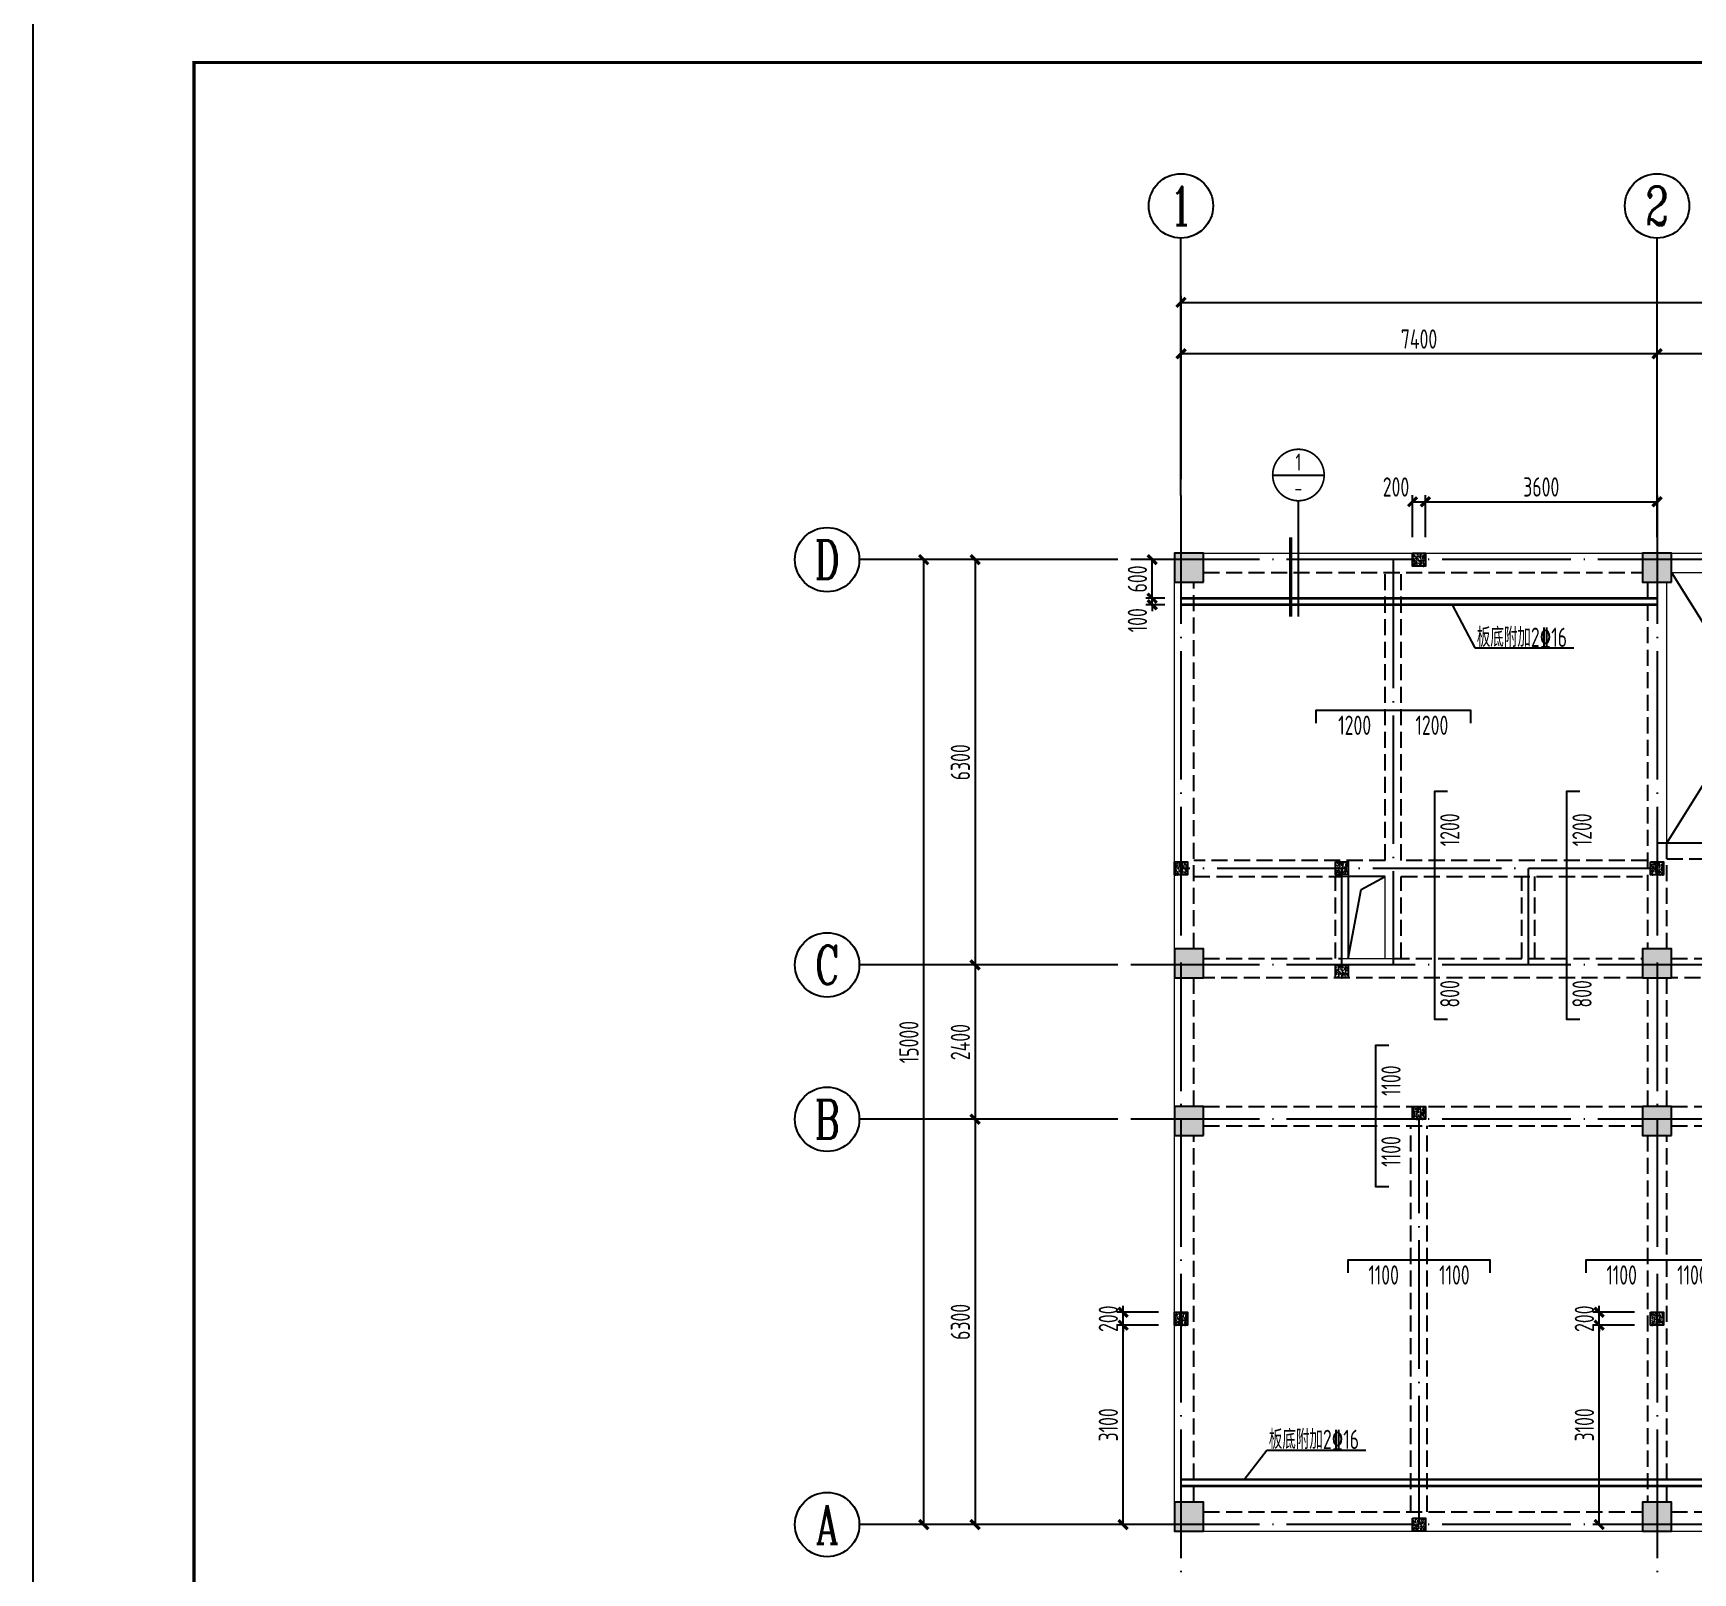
# Model space of a CAD drawing. Extents: x 9731685 to 18866768, y -962146 to 194094.
# Drawn here: x 9777057 to 9802854, y -343185 to -319251 of the extents above; entities that cross this region are included whole.
import ezdxf
from ezdxf.enums import TextEntityAlignment as Align

# ---------------------------------------------------------------- set-up
doc = ezdxf.new("R2010")
doc.units = 0
doc.header["$LTSCALE"] = 1000
for name, pattern in [('3', [500, 300, -200]), ('DASH', [0.35, 0.25, -0.1]), ('DOTE', [2.42, 2, -0.2, 0.02, -0.2])]:
    doc.linetypes.add(name, pattern=pattern)
doc.layers.get('0').update_dxf_attribs({"linetype": 'CONTINUOUS'})
doc.layers.get('Defpoints').update_dxf_attribs({"linetype": 'CONTINUOUS'})
for name, color, linetype in [('AXIS', 1, 'DOTE'), ('AXIS_DIM', 3, 'CONTINUOUS'), ('AXIS_NUM', 7, 'CONTINUOUS'), ('BORDER', 7, 'CONTINUOUS'), ('COLU', 7, 'CONTINUOUS'), ('DIM', 3, 'CONTINUOUS'), ('DIM_LEAD', 3, 'CONTINUOUS'), ('TEXT', 7, 'CONTINUOUS'), ('THIN', 7, 'CONTINUOUS'), ('柱涂实', 54, 'CONTINUOUS'), ('梁虚线', 134, '3'), ('楼板负筋钢筋', 1, 'CONTINUOUS'), ('洞口边线', 7, 'CONTINUOUS'), ('零厚板', 7, 'CONTINUOUS')]:
    doc.layers.add(name, color=color, linetype=linetype)
doc.layers.add('梁', color=4, linetype='CONTINUOUS', lineweight=18)
doc.layers.add('楼板负筋标注', color=84, linetype='CONTINUOUS', lineweight=25)
doc.styles.add('TSSD_Axis', font='Complex.shx', dxfattribs={"width": 0.7, "bigfont": 'hztxt.shx'})
doc.styles.add('TSSD_Dimension', font='Tssdeng.shx', dxfattribs={"width": 0.7, "bigfont": 'hztxt.shx'})
doc.styles.add('TSSD_Num', font='Tssdeng.shx', dxfattribs={"width": 0.7, "bigfont": 'hztxt.shx'})
doc.styles.add('TSSD_Rein', font='Tssdeng.shx', dxfattribs={"width": 0.7, "bigfont": 'hztxt.shx'})
doc.dimstyles.new('TSSD_100_100$0', dxfattribs={"dimtxt": 300, "dimasz": 100, "dimexe": 100, "dimexo": 250, "dimgap": 80, "dimtad": 1, "dimdec": 0, "dimzin": 0, "dimdsep": 46, "dimtxsty": 'TSSD_Dimension', "dimblk1": 'ARCHTICK', "dimblk2": 'ARCHTICK', "dimsah": 1, "dimcen": 0, "dimclrd": 3, "dimclre": 256, "dimclrt": 7, "dimadec": 1, "dimazin": 0, "dimtfac": 1, "dimtdec": 0, "dimtix": 1, "dimtmove": 2, "dimatfit": 3, "dimldrblk": 'ARCHTICK', "dimfxl": 1, "dimtolj": 1, "dimtzin": 0, "dimarcsym": 0})

# ---------------------------------------------------------------- blocks, each defined once
blk = doc.blocks.new('ts_axno')
at = {"color": 0, "linetype": 'ByBlock', "lineweight": -2}
blk.add_circle((0, 0), 0.5, dxfattribs=at)
at = {"color": 0, "linetype": 'ByBlock', "lineweight": -2, "style": 'TSSD_Axis', "width": 0.7}
blk.add_attdef('A', text='', height=0.6, dxfattribs=at).set_placement((0, 0), align=Align.MIDDLE_CENTER)
blk = doc.blocks.new('_ArchTick')
at = {"color": 0, "linetype": 'ByBlock', "const_width": 0.5}
blk.add_lwpolyline([(-0.71, -0.71), (0.71, 0.71)], dxfattribs=at)
blk = doc.blocks.new('*D65')
at = {"layer": 'AXIS_DIM', "lineweight": -2}
for p, q in [((9802299, -326185), (9802299, -324135)), ((9805299, -326185), (9805299, -324135))]:
    blk.add_line(p, q, dxfattribs=at)
at = {"layer": 'AXIS_DIM', "color": 3, "lineweight": -2}
blk.add_line((9805299, -324235), (9802299, -324235), dxfattribs=at)
at = {"layer": 'Defpoints', "color": 0}
for p in [(9802299, -324235), (9802299, -326435), (9805299, -326435)]:
    blk.add_point(p, dxfattribs=at)
at = {"layer": 'AXIS_DIM', "color": 3, "lineweight": -2, "xscale": 100, "yscale": 100, "zscale": 100, "rotation": 180}
blk.add_blockref('_ArchTick', (9802299, -324235), dxfattribs=at)
at = {"layer": 'AXIS_DIM', "color": 3, "lineweight": -2, "xscale": 100, "yscale": 100, "zscale": 100}
blk.add_blockref('_ArchTick', (9805299, -324235), dxfattribs=at)
at = {"layer": 'AXIS_DIM', "color": 7, "insert": (9803799, -324005), "char_height": 300, "attachment_point": 5, "style": 'TSSD_Dimension'}
blk.add_mtext('\\A1;3000', dxfattribs=at)
blk = doc.blocks.new('*D66')
at = {"layer": 'AXIS_DIM', "lineweight": -2}
for p, q in [((9794899, -326185), (9794899, -324135)), ((9802299, -326185), (9802299, -324135))]:
    blk.add_line(p, q, dxfattribs=at)
at = {"layer": 'AXIS_DIM', "color": 3, "lineweight": -2}
blk.add_line((9802299, -324235), (9794899, -324235), dxfattribs=at)
at = {"layer": 'Defpoints', "color": 0}
for p in [(9794899, -324235), (9794899, -326435), (9802299, -326435)]:
    blk.add_point(p, dxfattribs=at)
at = {"layer": 'AXIS_DIM', "color": 3, "lineweight": -2, "xscale": 100, "yscale": 100, "zscale": 100, "rotation": 180}
blk.add_blockref('_ArchTick', (9794899, -324235), dxfattribs=at)
at = {"layer": 'AXIS_DIM', "color": 3, "lineweight": -2, "xscale": 100, "yscale": 100, "zscale": 100}
blk.add_blockref('_ArchTick', (9802299, -324235), dxfattribs=at)
at = {"layer": 'AXIS_DIM', "color": 7, "insert": (9798599, -324005), "char_height": 300, "attachment_point": 5, "style": 'TSSD_Dimension'}
blk.add_mtext('\\A1;7400', dxfattribs=at)
blk = doc.blocks.new('*D67')
at = {"layer": 'AXIS_DIM', "lineweight": -2}
for p, q in [((9794899, -326185), (9794899, -323335)), ((9816899, -326185), (9816899, -323335))]:
    blk.add_line(p, q, dxfattribs=at)
at = {"layer": 'AXIS_DIM', "color": 3, "lineweight": -2}
blk.add_line((9794899, -323435), (9816899, -323435), dxfattribs=at)
at = {"layer": 'Defpoints', "color": 0}
for p in [(9816899, -323435), (9794899, -326435), (9816899, -326435)]:
    blk.add_point(p, dxfattribs=at)
at = {"layer": 'AXIS_DIM', "color": 3, "lineweight": -2, "xscale": 100, "yscale": 100, "zscale": 100, "rotation": 180}
blk.add_blockref('_ArchTick', (9794899, -323435), dxfattribs=at)
at = {"layer": 'AXIS_DIM', "color": 3, "lineweight": -2, "xscale": 100, "yscale": 100, "zscale": 100}
blk.add_blockref('_ArchTick', (9816899, -323435), dxfattribs=at)
at = {"layer": 'AXIS_DIM', "color": 7, "insert": (9805899, -323205), "char_height": 300, "attachment_point": 5, "style": 'TSSD_Dimension'}
blk.add_mtext('\\A1;22000', dxfattribs=at)
blk = doc.blocks.new('*D68')
at = {"layer": 'AXIS_DIM', "lineweight": -2}
for p, q in [((9793649, -327435), (9791599, -327435)), ((9793649, -333735), (9791599, -333735))]:
    blk.add_line(p, q, dxfattribs=at)
at = {"layer": 'AXIS_DIM', "color": 3, "lineweight": -2}
blk.add_line((9791699, -327435), (9791699, -333735), dxfattribs=at)
at = {"layer": 'Defpoints', "color": 0}
for p in [(9793899, -327435), (9791699, -333735), (9793899, -333735)]:
    blk.add_point(p, dxfattribs=at)
at = {"layer": 'AXIS_DIM', "color": 3, "lineweight": -2, "xscale": 100, "yscale": 100, "zscale": 100}
for p, rotation in [((9791699, -327435), 90), ((9791699, -333735), 270)]:
    blk.add_blockref('_ArchTick', p, dxfattribs=dict(at, rotation=rotation))
at = {"layer": 'AXIS_DIM', "color": 7, "insert": (9791469, -330585), "char_height": 300, "attachment_point": 5, "rotation": 90, "style": 'TSSD_Dimension'}
blk.add_mtext('\\A1;6300', dxfattribs=at)
blk = doc.blocks.new('*D69')
at = {"layer": 'AXIS_DIM', "lineweight": -2}
for p, q in [((9793649, -333735), (9791599, -333735)), ((9793649, -336135), (9791599, -336135))]:
    blk.add_line(p, q, dxfattribs=at)
at = {"layer": 'AXIS_DIM', "color": 3, "lineweight": -2}
blk.add_line((9791699, -333735), (9791699, -336135), dxfattribs=at)
at = {"layer": 'Defpoints', "color": 0}
for p in [(9793899, -333735), (9791699, -336135), (9793899, -336135)]:
    blk.add_point(p, dxfattribs=at)
at = {"layer": 'AXIS_DIM', "color": 3, "lineweight": -2, "xscale": 100, "yscale": 100, "zscale": 100}
for p, rotation in [((9791699, -333735), 90), ((9791699, -336135), 270)]:
    blk.add_blockref('_ArchTick', p, dxfattribs=dict(at, rotation=rotation))
at = {"layer": 'AXIS_DIM', "color": 7, "insert": (9791469, -334935), "char_height": 300, "attachment_point": 5, "rotation": 90, "style": 'TSSD_Dimension'}
blk.add_mtext('\\A1;2400', dxfattribs=at)
blk = doc.blocks.new('*D70')
at = {"layer": 'AXIS_DIM', "lineweight": -2}
for p, q in [((9793649, -336135), (9791599, -336135)), ((9793649, -342435), (9791599, -342435))]:
    blk.add_line(p, q, dxfattribs=at)
at = {"layer": 'AXIS_DIM', "color": 3, "lineweight": -2}
blk.add_line((9791699, -336135), (9791699, -342435), dxfattribs=at)
at = {"layer": 'Defpoints', "color": 0}
for p in [(9793899, -336135), (9791699, -342435), (9793899, -342435)]:
    blk.add_point(p, dxfattribs=at)
at = {"layer": 'AXIS_DIM', "color": 3, "lineweight": -2, "xscale": 100, "yscale": 100, "zscale": 100}
for p, rotation in [((9791699, -336135), 90), ((9791699, -342435), 270)]:
    blk.add_blockref('_ArchTick', p, dxfattribs=dict(at, rotation=rotation))
at = {"layer": 'AXIS_DIM', "color": 7, "insert": (9791469, -339285), "char_height": 300, "attachment_point": 5, "rotation": 90, "style": 'TSSD_Dimension'}
blk.add_mtext('\\A1;6300', dxfattribs=at)
blk = doc.blocks.new('*D71')
at = {"layer": 'AXIS_DIM', "lineweight": -2}
for p, q in [((9793649, -327435), (9790799, -327435)), ((9793649, -342435), (9790799, -342435))]:
    blk.add_line(p, q, dxfattribs=at)
at = {"layer": 'AXIS_DIM', "color": 3, "lineweight": -2}
blk.add_line((9790899, -342435), (9790899, -327435), dxfattribs=at)
at = {"layer": 'Defpoints', "color": 0}
for p in [(9790899, -327435), (9793899, -327435), (9793899, -342435)]:
    blk.add_point(p, dxfattribs=at)
at = {"layer": 'AXIS_DIM', "color": 3, "lineweight": -2, "xscale": 100, "yscale": 100, "zscale": 100}
for p, rotation in [((9790899, -327435), 90), ((9790899, -342435), 270)]:
    blk.add_blockref('_ArchTick', p, dxfattribs=dict(at, rotation=rotation))
at = {"layer": 'AXIS_DIM', "color": 7, "insert": (9790669, -334935), "char_height": 300, "attachment_point": 5, "rotation": 90, "style": 'TSSD_Dimension'}
blk.add_mtext('\\A1;15000', dxfattribs=at)
blk = doc.blocks.new('GZ')
at = {"layer": 'TEXT'}
h = blk.add_hatch(dxfattribs=at)
h.set_pattern_fill('AR-CONC', color=6, scale=0.4, angle=180, style=0)
h.set_pattern_definition([(230, (3351996.74, 92641.444), (-72.873868, 6.375634), [7.62, -83.82]), (175, (3351996.74, 92641.44), (14.09713, -76.422657), [6.096, -67.056]), (280.451, (3351990.67, 92641.975), (-58.777, -70.046675), [6.476, -71.236]), (226.1842, (3351996.74, 92621.12), (-108.431616, 16.81693), [11.43, -125.73]), (276.6356, (3351987.7, 92622.52), (-94.961694, -98.970222), [9.714, -106.854]), (171.184, (3351996.74, 92621.12), (-94.96184, -98.970047), [9.144, -100.584]), (201, (3351986.58, 92626.204), (-60.645952, 40.906207), [7.62, -83.82]), (146, (3351986.58, 92626.2), (-24.720811, -73.675186), [6.096, -67.056]), (251.4514, (3351981.526, 92629.61), (-85.366596, -32.769143), [6.476, -71.236]), (217.5, (3351996.74, 92641.444), (-1.2354413, -33.8220155), [0, -66.2432, 0, -68.072, 0, -67.31]), (187.5, (3351996.74, 92641.444), (-26.727865, -40.07223), [0, -38.8112, 0, -64.7192, 0, -25.654]), (147.5, (3352019.397, 92641.444), (-54.236238, 2.2914976), [0, -25.4, 0, -79.248, 0, -105.156]), (137.5, (3352029.557, 92641.444), (-59.251673, -10.170596), [0, -33.02, 0, -52.6288, 0, -74.676])])
h.paths.add_polyline_path([(3162038, 237206), (3162238, 237206), (3162238, 237006), (3162038, 237006)])
at = {"color": 6}
blk.add_lwpolyline([(3162038, 237206), (3162238, 237206), (3162238, 237006), (3162038, 237006)], close=True, dxfattribs=at)
blk = doc.blocks.new('*D395')
at = {"layer": 'Defpoints', "color": 0}
for p in [(9793999, -339335), (9794799, -339335), (9794799, -342435)]:
    blk.add_point(p, dxfattribs=at)
at = {"layer": 'DIM', "lineweight": -2}
for p, q in [((9794549, -339335), (9793899, -339335)), ((9794549, -342435), (9793899, -342435))]:
    blk.add_line(p, q, dxfattribs=at)
at = {"layer": 'DIM', "color": 3, "lineweight": -2}
blk.add_line((9793999, -342435), (9793999, -339335), dxfattribs=at)
at = {"layer": 'DIM', "color": 3, "lineweight": -2, "xscale": 100, "yscale": 100, "zscale": 100}
for p, rotation in [((9793999, -339335), 90), ((9793999, -342435), 270)]:
    blk.add_blockref('_ArchTick', p, dxfattribs=dict(at, rotation=rotation))
at = {"layer": 'DIM', "color": 7, "insert": (9793769, -340885), "char_height": 300, "attachment_point": 5, "rotation": 90, "style": 'TSSD_Dimension'}
blk.add_mtext('\\A1;3100', dxfattribs=at)
blk = doc.blocks.new('*D396')
at = {"layer": 'Defpoints', "color": 0}
for p in [(9793999, -339135), (9794799, -339135), (9794799, -339335)]:
    blk.add_point(p, dxfattribs=at)
at = {"layer": 'DIM', "lineweight": -2}
for p, q in [((9794549, -339135), (9793899, -339135)), ((9794549, -339335), (9793899, -339335))]:
    blk.add_line(p, q, dxfattribs=at)
at = {"layer": 'DIM', "color": 3, "lineweight": -2}
for p, q in [((9793999, -339135), (9793999, -339035)), ((9793999, -339335), (9793999, -339135)), ((9793999, -339335), (9793999, -339435))]:
    blk.add_line(p, q, dxfattribs=at)
at = {"layer": 'DIM', "color": 3, "lineweight": -2, "xscale": 100, "yscale": 100, "zscale": 100}
for p, rotation in [((9793999, -339135), 270), ((9793999, -339335), 90)]:
    blk.add_blockref('_ArchTick', p, dxfattribs=dict(at, rotation=rotation))
at = {"layer": 'DIM', "color": 7, "insert": (9793769, -339235), "char_height": 300, "attachment_point": 5, "rotation": 90, "style": 'TSSD_Dimension'}
blk.add_mtext('\\A1;200', dxfattribs=at)
blk = doc.blocks.new('*D397')
at = {"layer": 'Defpoints', "color": 0}
for p in [(9801399, -339335), (9802199, -339335), (9802199, -342435)]:
    blk.add_point(p, dxfattribs=at)
at = {"layer": 'DIM', "lineweight": -2}
for p, q in [((9801949, -339335), (9801299, -339335)), ((9801949, -342435), (9801299, -342435))]:
    blk.add_line(p, q, dxfattribs=at)
at = {"layer": 'DIM', "color": 3, "lineweight": -2}
blk.add_line((9801399, -342435), (9801399, -339335), dxfattribs=at)
at = {"layer": 'DIM', "color": 3, "lineweight": -2, "xscale": 100, "yscale": 100, "zscale": 100}
for p, rotation in [((9801399, -339335), 90), ((9801399, -342435), 270)]:
    blk.add_blockref('_ArchTick', p, dxfattribs=dict(at, rotation=rotation))
at = {"layer": 'DIM', "color": 7, "insert": (9801169, -340885), "char_height": 300, "attachment_point": 5, "rotation": 90, "style": 'TSSD_Dimension'}
blk.add_mtext('\\A1;3100', dxfattribs=at)
blk = doc.blocks.new('*D398')
at = {"layer": 'Defpoints', "color": 0}
for p in [(9801399, -339135), (9802199, -339135), (9802199, -339335)]:
    blk.add_point(p, dxfattribs=at)
at = {"layer": 'DIM', "lineweight": -2}
for p, q in [((9801949, -339135), (9801299, -339135)), ((9801949, -339335), (9801299, -339335))]:
    blk.add_line(p, q, dxfattribs=at)
at = {"layer": 'DIM', "color": 3, "lineweight": -2}
for p, q in [((9801399, -339135), (9801399, -339035)), ((9801399, -339335), (9801399, -339135)), ((9801399, -339335), (9801399, -339435))]:
    blk.add_line(p, q, dxfattribs=at)
at = {"layer": 'DIM', "color": 3, "lineweight": -2, "xscale": 100, "yscale": 100, "zscale": 100}
for p, rotation in [((9801399, -339135), 270), ((9801399, -339335), 90)]:
    blk.add_blockref('_ArchTick', p, dxfattribs=dict(at, rotation=rotation))
at = {"layer": 'DIM', "color": 7, "insert": (9801169, -339235), "char_height": 300, "attachment_point": 5, "rotation": 90, "style": 'TSSD_Dimension'}
blk.add_mtext('\\A1;200', dxfattribs=at)
blk = doc.blocks.new('*D425')
at = {"layer": 'Defpoints', "color": 0}
for p in [(9798699, -326535), (9798499, -327335), (9798699, -327335)]:
    blk.add_point(p, dxfattribs=at)
at = {"layer": 'DIM', "lineweight": -2}
for p, q in [((9798499, -327085), (9798499, -326435)), ((9798699, -327085), (9798699, -326435))]:
    blk.add_line(p, q, dxfattribs=at)
at = {"layer": 'DIM', "color": 3, "lineweight": -2}
blk.add_line((9798499, -326535), (9798699, -326535), dxfattribs=at)
at = {"layer": 'DIM', "color": 3, "lineweight": -2, "xscale": 100, "yscale": 100, "zscale": 100, "rotation": 180}
blk.add_blockref('_ArchTick', (9798499, -326535), dxfattribs=at)
at = {"layer": 'DIM', "color": 3, "lineweight": -2, "xscale": 100, "yscale": 100, "zscale": 100}
blk.add_blockref('_ArchTick', (9798699, -326535), dxfattribs=at)
at = {"layer": 'DIM', "color": 7, "insert": (9798241, -326305), "char_height": 300, "attachment_point": 5, "style": 'TSSD_Dimension'}
blk.add_mtext('\\A1;200', dxfattribs=at)
blk = doc.blocks.new('*D426')
at = {"layer": 'Defpoints', "color": 0}
for p in [(9802299, -326535), (9798699, -327335), (9802299, -327335)]:
    blk.add_point(p, dxfattribs=at)
at = {"layer": 'DIM', "lineweight": -2}
for p, q in [((9798699, -327085), (9798699, -326435)), ((9802299, -327085), (9802299, -326435))]:
    blk.add_line(p, q, dxfattribs=at)
at = {"layer": 'DIM', "color": 3, "lineweight": -2}
blk.add_line((9798699, -326535), (9802299, -326535), dxfattribs=at)
at = {"layer": 'DIM', "color": 3, "lineweight": -2, "xscale": 100, "yscale": 100, "zscale": 100, "rotation": 180}
blk.add_blockref('_ArchTick', (9798699, -326535), dxfattribs=at)
at = {"layer": 'DIM', "color": 3, "lineweight": -2, "xscale": 100, "yscale": 100, "zscale": 100}
blk.add_blockref('_ArchTick', (9802299, -326535), dxfattribs=at)
at = {"layer": 'DIM', "color": 7, "insert": (9800499, -326305), "char_height": 300, "attachment_point": 5, "style": 'TSSD_Dimension'}
blk.add_mtext('\\A1;3600', dxfattribs=at)
blk = doc.blocks.new('*D516')
at = {"layer": 'Defpoints', "color": 0}
for p in [(9794451, -328035), (9794899, -328035), (9794899, -328135)]:
    blk.add_point(p, dxfattribs=at)
at = {"layer": 'DIM', "lineweight": -2}
for p, q in [((9794649, -328035), (9794351, -328035)), ((9794649, -328135), (9794351, -328135))]:
    blk.add_line(p, q, dxfattribs=at)
at = {"layer": 'DIM', "color": 3, "lineweight": -2}
for p, q in [((9794451, -328035), (9794451, -327935)), ((9794451, -328135), (9794451, -328035)), ((9794451, -328135), (9794451, -328235))]:
    blk.add_line(p, q, dxfattribs=at)
at = {"layer": 'DIM', "color": 3, "lineweight": -2, "xscale": 100, "yscale": 100, "zscale": 100}
for p, rotation in [((9794451, -328035), 270), ((9794451, -328135), 90)]:
    blk.add_blockref('_ArchTick', p, dxfattribs=dict(at, rotation=rotation))
at = {"layer": 'DIM', "color": 7, "insert": (9794221, -328377), "char_height": 300, "attachment_point": 5, "rotation": 90, "style": 'TSSD_Dimension'}
blk.add_mtext('\\A1;100', dxfattribs=at)
blk = doc.blocks.new('*D517')
at = {"layer": 'Defpoints', "color": 0}
for p in [(9794451, -327435), (9794899, -327435), (9794899, -328035)]:
    blk.add_point(p, dxfattribs=at)
at = {"layer": 'DIM', "lineweight": -2}
for p, q in [((9794649, -327435), (9794351, -327435)), ((9794649, -328035), (9794351, -328035))]:
    blk.add_line(p, q, dxfattribs=at)
at = {"layer": 'DIM', "color": 3, "lineweight": -2}
blk.add_line((9794451, -328035), (9794451, -327435), dxfattribs=at)
at = {"layer": 'DIM', "color": 3, "lineweight": -2, "xscale": 100, "yscale": 100, "zscale": 100}
for p, rotation in [((9794451, -327435), 90), ((9794451, -328035), 270)]:
    blk.add_blockref('_ArchTick', p, dxfattribs=dict(at, rotation=rotation))
at = {"layer": 'DIM', "color": 7, "insert": (9794221, -327735), "char_height": 300, "attachment_point": 5, "rotation": 90, "style": 'TSSD_Dimension'}
blk.add_mtext('\\A1;600', dxfattribs=at)
blk = doc.blocks.new('ts_idx3')
at = {"color": 0, "linetype": 'ByBlock', "lineweight": -2}
blk.add_line((-0.5, 0), (0.5, 0), dxfattribs=at)
at = {"color": 0, "linetype": 'ByBlock', "lineweight": -2, "const_width": 0.0333}
blk.add_lwpolyline([(-0.5, 0, 1), (0.5, 0, 1)], format="xyb", close=True, dxfattribs=at)
at = {"color": 0, "linetype": 'ByBlock', "lineweight": -2, "style": 'TSSD_Num', "width": 0.7}
for tag, p in [('1', (0, 0.25)), ('A', (0, -0.25))]:
    blk.add_attdef(tag, text='', height=0.333, dxfattribs=at).set_placement(p, align=Align.MIDDLE_CENTER)

msp = doc.modelspace()

# ---------------------------------------------------------------- hatches: boundary and pattern name
at = {"layer": '柱涂实'}
for points in [[(9795248.5, -327785.1), (9795248.5, -327335.1), (9794798.5, -327335.1), (9794798.5, -327785.1)], [(9802523.5, -327785.1), (9802523.5, -327335.1), (9802073.5, -327335.1), (9802073.5, -327785.1)], [(9795248.5, -333935.1), (9795248.5, -333485.1), (9794798.5, -333485.1), (9794798.5, -333935.1)], [(9802523.5, -333935.1), (9802523.5, -333485.1), (9802073.5, -333485.1), (9802073.5, -333935.1)], [(9795248.5, -336385.1), (9795248.5, -335935.1), (9794798.5, -335935.1), (9794798.5, -336385.1)], [(9802523.5, -336385.1), (9802523.5, -335935.1), (9802073.5, -335935.1), (9802073.5, -336385.1)], [(9795248.5, -342535.1), (9795248.5, -342085.1), (9794798.5, -342085.1), (9794798.5, -342535.1)], [(9802523.5, -342535.1), (9802523.5, -342085.1), (9802073.5, -342085.1), (9802073.5, -342535.1)]]:
    msp.add_hatch(color=256, dxfattribs=at).paths.add_polyline_path(points)

# ---------------------------------------------------------------- linework, layer by layer
at = {"color": 2, "const_width": 40, "elevation": 0}
for points in [[(9794898.5, -328035.1), (9802298.5, -328035.1)], [(9794898.5, -328135.1), (9802298.5, -328135.1)], [(9794898.5, -341735.1), (9816898.5, -341735.1)], [(9794898.5, -341835.1), (9816898.5, -341835.1)]]:
    msp.add_lwpolyline(points, dxfattribs=at)
at = {"layer": 'AXIS'}
for p, q in [((9794898.5, -326435.1, 0), (9794898.5, -343435.1, 0)), ((9802298.5, -326435.1, 0), (9802298.5, -343435.1, 0)), ((9817898.5, -327435.1, 0), (9793898.5, -327435.1, 0)), ((9798198.5, -327435.1, 0), (9798198.5, -333735.1, 0)), ((9802298.5, -331835.1), (9805298.5, -331835.1)), ((9802298.5, -332235.1, 0), (9794898.5, -332235.1, 0)), ((9797398.5, -333735.1), (9797398.5, -332235.1)), ((9800298.5, -333735.1), (9800298.5, -332235.1)), ((9817898.5, -333735.1, 0), (9793898.5, -333735.1, 0)), ((9817898.5, -336135.1, 0), (9793898.5, -336135.1, 0)), ((9798598.5, -342435.1), (9798598.5, -336135.1)), ((9817898.5, -342435.1, 0), (9793898.5, -342435.1, 0))]:
    msp.add_line(p, q, dxfattribs=at)
at = {"layer": 'AXIS_NUM'}
for p, q in [((9794898.5, -326435.1, 0), (9794898.5, -322435.1, 0)), ((9802298.5, -326435.1, 0), (9802298.5, -322435.1, 0)), ((9793898.5, -327435.1, 0), (9789898.5, -327435.1, 0)), ((9793898.5, -333735.1, 0), (9789898.5, -333735.1, 0)), ((9793898.5, -336135.1, 0), (9789898.5, -336135.1, 0)), ((9793898.5, -342435.1, 0), (9789898.5, -342435.1, 0))]:
    msp.add_line(p, q, dxfattribs=at)
at = {"layer": 'BORDER'}
msp.add_lwpolyline([(9777056.8, -360706.3), (9777056.8, -318706.3), (9836456.8, -318706.3), (9836456.8, -360706.3)], close=True, dxfattribs=at)
at = {"layer": 'BORDER', "const_width": 50}
msp.add_lwpolyline([(9779556.8, -359706.3), (9779556.8, -319706.3), (9835456.8, -319706.3), (9835456.8, -359706.3)], close=True, dxfattribs=at)
at = {"layer": 'COLU', "ltscale": 1}
for points in [[(9795248.5, -327785.1), (9795248.5, -327335.1), (9794798.5, -327335.1), (9794798.5, -327785.1)], [(9802523.5, -327785.1), (9802523.5, -327335.1), (9802073.5, -327335.1), (9802073.5, -327785.1)], [(9795248.5, -333935.1), (9795248.5, -333485.1), (9794798.5, -333485.1), (9794798.5, -333935.1)], [(9802523.5, -333935.1), (9802523.5, -333485.1), (9802073.5, -333485.1), (9802073.5, -333935.1)], [(9795248.5, -336385.1), (9795248.5, -335935.1), (9794798.5, -335935.1), (9794798.5, -336385.1)], [(9802523.5, -336385.1), (9802523.5, -335935.1), (9802073.5, -335935.1), (9802073.5, -336385.1)], [(9795248.5, -342535.1), (9795248.5, -342085.1), (9794798.5, -342085.1), (9794798.5, -342535.1)], [(9802523.5, -342535.1), (9802523.5, -342085.1), (9802073.5, -342085.1), (9802073.5, -342535.1)]]:
    msp.add_lwpolyline(points, close=True, dxfattribs=at)
at = {"layer": 'TEXT', "color": 7}
for p, q in [((9799115.5, -328135.1, 0), (9799468.2, -328807.3, 0)), ((9799468.2, -328807.3, 0), (9801004.2, -328807.3, 0)), ((9795882.4, -341735.1, 0), (9796235.1, -341276.9, 0)), ((9796235.1, -341276.9, 0), (9797771.1, -341276.9, 0))]:
    msp.add_line(p, q, dxfattribs=at)
at = {"layer": 'THIN'}
msp.add_line((9796724, -328319.4), (9796724, -326519.3), dxfattribs=at)
at = {"layer": 'THIN', "const_width": 50}
msp.add_lwpolyline([(9796604, -328319.4), (9796604, -327089.1)], dxfattribs=at)
at = {"layer": '柱涂实', "linetype": 'Continuous'}
for points in [[(9795248.5, -327785.1), (9795248.5, -327335.1), (9794798.5, -327335.1), (9794798.5, -327785.1)], [(9802523.5, -327785.1), (9802523.5, -327335.1), (9802073.5, -327335.1), (9802073.5, -327785.1)], [(9795248.5, -333935.1), (9795248.5, -333485.1), (9794798.5, -333485.1), (9794798.5, -333935.1)], [(9802523.5, -333935.1), (9802523.5, -333485.1), (9802073.5, -333485.1), (9802073.5, -333935.1)], [(9795248.5, -336385.1), (9795248.5, -335935.1), (9794798.5, -335935.1), (9794798.5, -336385.1)], [(9802523.5, -336385.1), (9802523.5, -335935.1), (9802073.5, -335935.1), (9802073.5, -336385.1)], [(9795248.5, -342535.1), (9795248.5, -342085.1), (9794798.5, -342085.1), (9794798.5, -342535.1)], [(9802523.5, -342535.1), (9802523.5, -342085.1), (9802073.5, -342085.1), (9802073.5, -342535.1)]]:
    msp.add_lwpolyline(points, close=True, dxfattribs=at)
at = {"layer": '梁', "ltscale": 1}
for p, q in [((9795248.5, -327335.1), (9802073.5, -327335.1)), ((9802523.5, -327335.1), (9805073.5, -327335.1)), ((9794798.5, -333485.1), (9794798.5, -327785.1)), ((9802448.5, -331835.1), (9802448.5, -327785.1)), ((9802523.5, -327635.1), (9805073.5, -327635.1)), ((9802448.5, -331835.1), (9805148.5, -331835.1)), ((9797398.5, -332360.1), (9798073.5, -332360.1)), ((9797498.5, -333635.1), (9797498.5, -332360.1)), ((9798073.5, -333635.1), (9798073.5, -332360.1)), ((9797398.5, -333635.1), (9798198.5, -333635.1)), ((9794798.5, -335935.1), (9794798.5, -333935.1)), ((9794798.5, -342085.1), (9794798.5, -336385.1)), ((9795248.5, -342535.1), (9802073.5, -342535.1)), ((9802523.5, -342535.1), (9809273.5, -342535.1))]:
    msp.add_line(p, q, dxfattribs=at)
at = {"layer": '梁虚线', "linetype": 'DASH', "ltscale": 1}
for p, q in [((9795098.5, -333485.1), (9795098.5, -327785.1)), ((9795248.5, -327635.1), (9802073.5, -327635.1)), ((9798073.5, -332110.1), (9798073.5, -327635.1)), ((9798323.5, -332110.1), (9798323.5, -327635.1)), ((9802148.5, -327785.1, 0), (9802148.5, -333485.1, 0)), ((9802448.5, -333485.1), (9802448.5, -331835.1)), ((9798073.5, -332110.1, 0), (9795098.5, -332110.1, 0)), ((9802148.5, -332110.1, 0), (9798323.5, -332110.1, 0)), ((9802448.5, -332085.1), (9805148.5, -332085.1)), ((9795098.5, -332360.1), (9797398.5, -332360.1)), ((9797298.5, -333635.1), (9797298.5, -332360.1)), ((9798323.5, -332360.1), (9802148.5, -332360.1)), ((9798323.5, -333635.1), (9798323.5, -332360.1)), ((9800198.5, -333635.1), (9800198.5, -332360.1)), ((9800398.5, -333635.1), (9800398.5, -332360.1)), ((9795248.5, -333635.1), (9797398.5, -333635.1)), ((9798198.5, -333635.1), (9802073.5, -333635.1)), ((9802523.5, -333635.1), (9805073.5, -333635.1)), ((9795098.5, -335935.1), (9795098.5, -333935.1)), ((9802073.5, -333935.1, 0), (9795248.5, -333935.1, 0)), ((9802148.5, -333935.1, 0), (9802148.5, -335935.1, 0)), ((9802448.5, -335935.1), (9802448.5, -333935.1)), ((9805073.5, -333935.1, 0), (9802523.5, -333935.1, 0)), ((9795248.5, -335935.1), (9802073.5, -335935.1)), ((9802523.5, -335935.1), (9809273.5, -335935.1)), ((9795098.5, -342085.1), (9795098.5, -336385.1)), ((9795248.5, -336235.1), (9802073.5, -336235.1)), ((9798473.5, -342235.1), (9798473.5, -336235.1)), ((9798723.5, -342235.1), (9798723.5, -336235.1)), ((9802148.5, -336385.1, 0), (9802148.5, -342085.1, 0)), ((9802448.5, -342085.1), (9802448.5, -336385.1)), ((9802523.5, -336235.1), (9809273.5, -336235.1)), ((9795248.5, -342235.1), (9802073.5, -342235.1)), ((9802523.5, -342235.1), (9809273.5, -342235.1))]:
    msp.add_line(p, q, dxfattribs=at)
at = {"layer": '楼板负筋钢筋', "ltscale": 1}
for points in [[(9796998.6, -329975.1), (9796998.6, -329775.1), (9799398.6, -329775.1), (9799398.6, -329975.1)], [(9799043.5, -334585.1), (9798843.5, -334585.1), (9798843.5, -331035.1), (9799043.5, -331035.1)], [(9801098.5, -334585.1), (9800898.5, -334585.1), (9800898.5, -331035.1), (9801098.5, -331035.1)], [(9798128.5, -337185.1), (9797928.5, -337185.1), (9797928.5, -334985.1), (9798128.5, -334985.1)], [(9797498.6, -338520.9), (9797498.6, -338320.9), (9799698.6, -338320.9), (9799698.6, -338520.9)], [(9801198.5, -338520.9), (9801198.5, -338320.9), (9803398.5, -338320.9), (9803398.5, -338520.9)]]:
    msp.add_lwpolyline(points, dxfattribs=at)
at = {"layer": '洞口边线', "ltscale": 1}
msp.add_lwpolyline([(9798073.5, -332360.1), (9797498.5, -332360.1), (9797498.5, -333635.1), (9797701.8, -332563.3), (9798073.5, -332360.1)], close=True, dxfattribs=at)
at = {"layer": '零厚板', "ltscale": 1}
for p, q in [((9805073.5, -327635.1), (9802448.5, -331835.1)), ((9802523.5, -327635.1), (9805148.5, -331835.1))]:
    msp.add_line(p, q, dxfattribs=at)

# ---------------------------------------------------------------- block references
at = {"color": 0}
for p in [(6636460.8, -564541.1, 0), (6632760.7, -569341, 0), (6635260.7, -569341, 0), (6640160.7, -569341, 0), (6635260.7, -570941.1, 0), (6636460.7, -573141.1, 0), (6632760.7, -576341.1, 0), (6640160.7, -576341.1, 0), (6636460.7, -579541.1, 0)]:
    msp.add_blockref('GZ', p, dxfattribs=at)
at = {"layer": 'AXIS_NUM'}
ref = msp.add_blockref('ts_axno', (9794898.5, -321935.1, 0), dxfattribs=dict(at, xscale=1000, yscale=1000, zscale=1000))
ref.add_attrib('1', '1', dxfattribs={"height": 600, "style": 'TSSD_Axis', "width": 0.7}).set_placement((9794898.5, -321935.1, 0), align=Align.MIDDLE_CENTER)
ref = msp.add_blockref('ts_axno', (9802298.5, -321935.1, 0), dxfattribs=dict(at, xscale=1000, yscale=1000, zscale=1000))
ref.add_attrib('2', '2', dxfattribs={"height": 600, "style": 'TSSD_Axis', "width": 0.7}).set_placement((9802298.5, -321935.1, 0), align=Align.MIDDLE_CENTER)
ref = msp.add_blockref('ts_axno', (9789398.5, -327435.1, 0), dxfattribs=dict(at, xscale=1000, yscale=1000, zscale=1000))
ref.add_attrib('D', 'D', dxfattribs={"height": 600, "style": 'TSSD_Axis', "width": 0.7}).set_placement((9789398.5, -327435.1, 0), align=Align.MIDDLE_CENTER)
ref = msp.add_blockref('ts_axno', (9789398.5, -333735.1, 0), dxfattribs=dict(at, xscale=1000, yscale=1000, zscale=1000))
ref.add_attrib('C', 'C', dxfattribs={"height": 600, "style": 'TSSD_Axis', "width": 0.7}).set_placement((9789398.5, -333735.1, 0), align=Align.MIDDLE_CENTER)
ref = msp.add_blockref('ts_axno', (9789398.5, -336135.1, 0), dxfattribs=dict(at, xscale=1000, yscale=1000, zscale=1000))
ref.add_attrib('B', 'B', dxfattribs={"height": 600, "style": 'TSSD_Axis', "width": 0.7}).set_placement((9789398.5, -336135.1, 0), align=Align.MIDDLE_CENTER)
ref = msp.add_blockref('ts_axno', (9789398.5, -342435.1, 0), dxfattribs=dict(at, xscale=1000, yscale=1000, zscale=1000))
ref.add_attrib('A', 'A', dxfattribs={"height": 600, "style": 'TSSD_Axis', "width": 0.7}).set_placement((9789398.5, -342435.1, 0), align=Align.MIDDLE_CENTER)
at = {"layer": 'DIM_LEAD'}
ref = msp.add_blockref('ts_idx3', (9796724, -326119.1), dxfattribs=dict(at, xscale=800.397697141394, yscale=800.397697141394, zscale=800.3976971414369))
ref.add_attrib('1', '1', dxfattribs={"layer": 'THIN', "lineweight": 0, "height": 266.8, "style": 'TSSD_Num', "width": 0.7}).set_placement((9796724, -325919), align=Align.MIDDLE_CENTER)
ref.add_attrib('-', '-', dxfattribs={"layer": 'THIN', "height": 266.8, "style": 'TSSD_Num', "width": 0.7}).set_placement((9796724, -326319.2), align=Align.MIDDLE_CENTER)

# ---------------------------------------------------------------- texts
at = {"layer": 'TEXT', "color": 7, "style": 'TSSD_Rein', "width": 0.7}
for p in [(9799497.3, -328792), (9796264.2, -341261.6)]:
    msp.add_text('板底附加2%%13216', height=300, rotation=360, dxfattribs=at).set_placement(p)
at = {"layer": '楼板负筋标注', "style": 'TSSD_Rein', "width": 0.7}
for s, p in [('1200', (9797598.6, -329859.2)), ('1200', (9798798.6, -329859.2)), ('1100', (9798048.6, -338405)), ('1100', (9799148.6, -338405)), ('1100', (9801748.5, -338405)), ('1100', (9802848.5, -338405))]:
    msp.add_text(s, height=300, dxfattribs=at).set_placement(p, align=Align.TOP_CENTER)
for s, p in [('1200', (9798927.7, -331635.1)), ('1200', (9800982.7, -331635.1)), ('800', (9798927.7, -334185.1)), ('800', (9800982.7, -334185.1)), ('1100', (9798012.7, -335535.1)), ('1100', (9798012.7, -336635.1))]:
    msp.add_text(s, height=300, rotation=90, dxfattribs=at).set_placement(p, align=Align.TOP_CENTER)

# ---------------------------------------------------------------- dimensions: what is measured, and where the dimension line sits
at = {"layer": 'AXIS_DIM'}
for base, p1, p2, picture, middle in [((9816898.5, -323435.1, 0), (9794898.5, -326435.1, 0), (9816898.5, -326435.1, 0), '*D67', (9805898.5, -323205.1, 0)), ((9794898.5, -324235.1, 0), (9802298.5, -326435.1, 0), (9794898.5, -326435.1, 0), '*D66', (9798598.5, -324005.1, 0)), ((9802298.5, -324235.1, 0), (9805298.5, -326435.1, 0), (9802298.5, -326435.1, 0), '*D65', (9803798.5, -324005.1, 0))]:
    dim = msp.add_linear_dim(base=base, p1=p1, p2=p2, dimstyle='TSSD_100_100$0', dxfattribs=at)
    dim.commit()
    dim.dimension.update_dxf_attribs({"geometry": picture, "text_midpoint": middle})
for base, p1, p2, picture, middle in [((9790898.5, -327435.1, 0), (9793898.5, -342435.1, 0), (9793898.5, -327435.1, 0), '*D71', (9790668.5, -334935.1, 0)), ((9791698.5, -333735.1, 0), (9793898.5, -327435.1, 0), (9793898.5, -333735.1, 0), '*D68', (9791468.5, -330585.1, 0)), ((9791698.5, -336135.1, 0), (9793898.5, -333735.1, 0), (9793898.5, -336135.1, 0), '*D69', (9791468.5, -334935.1, 0)), ((9791698.5, -342435.1, 0), (9793898.5, -336135.1, 0), (9793898.5, -342435.1, 0), '*D70', (9791468.5, -339285.1, 0))]:
    dim = msp.add_linear_dim(base=base, p1=p1, p2=p2, angle=90, dimstyle='TSSD_100_100$0', dxfattribs=at)
    dim.commit()
    dim.dimension.update_dxf_attribs({"geometry": picture, "text_midpoint": middle})
at = {"layer": 'DIM'}
for base, p1, p2, angle, picture, middle in [((9798698.7, -326535.1, 0), (9798498.7, -327335.1, 0), (9798698.7, -327335.1, 0), 0, '*D425', (9798240.6, -326305.1, 0)), ((9794451.5, -328035.1, 0), (9794898.5, -328135.1, 0), (9794898.5, -328035.1, 0), 90, '*D516', (9794221.5, -328377, 0))]:
    dim = msp.add_linear_dim(base=base, p1=p1, p2=p2, angle=angle, dimstyle='TSSD_100_100$0', dxfattribs=at)
    dim.commit()
    dim.dimension.update_dxf_attribs({"geometry": picture, "text_midpoint": middle, "dimtype": 160})
for base, p1, p2, angle, picture, middle in [((9802298.5, -326535.1, 0), (9798698.7, -327335.1, 0), (9802298.5, -327335.1, 0), 0, '*D426', (9800498.6, -326305.1, 0)), ((9794451.5, -327435.1, 0), (9794898.5, -328035.1, 0), (9794898.5, -327435.1, 0), 90, '*D517', (9794221.5, -327735.1, 0)), ((9793998.5, -339135.1, 0), (9794798.5, -339335.1, 0), (9794798.5, -339135.1, 0), 90, '*D396', (9793768.5, -339235.1, 0)), ((9801398.5, -339135.1, 0), (9802198.5, -339335.1, 0), (9802198.5, -339135.1, 0), 90, '*D398', (9801168.5, -339235.1, 0)), ((9793998.5, -339335.1, 0), (9794798.5, -342435.1, 0), (9794798.5, -339335.1, 0), 90, '*D395', (9793768.5, -340885.1, 0)), ((9801398.5, -339335.1, 0), (9802198.5, -342435.1, 0), (9802198.5, -339335.1, 0), 90, '*D397', (9801168.5, -340885.1, 0))]:
    dim = msp.add_linear_dim(base=base, p1=p1, p2=p2, angle=angle, dimstyle='TSSD_100_100$0', dxfattribs=at)
    dim.commit()
    dim.dimension.update_dxf_attribs({"geometry": picture, "text_midpoint": middle})

doc.saveas('drawing.dxf')
